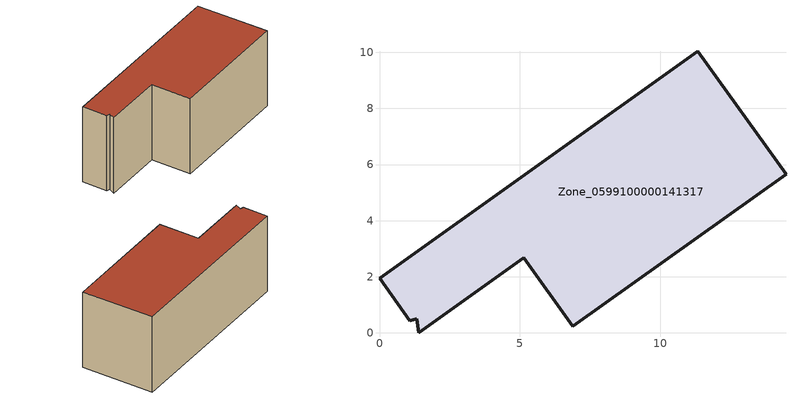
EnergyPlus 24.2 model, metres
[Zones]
Zone_0599100000141317
 floor ground (C_G): 11.35,10.04 14.49,5.65 6.88,0.23 5.14,2.67 1.39,0 1.33,0.5 1.08,0.43 0,1.95 z0
 wall outside (C_F): 14.49,5.65 11.35,10.04 0,1.95 1.08,0.43 1.33,0.5 1.39,0 5.14,2.67 6.88,0.23 14.49,5.65 z0:5.91
 roof outside (C_R): 1.33,0.5 1.39,0 5.14,2.67 6.88,0.23 14.49,5.65 11.35,10.04 0,1.95 1.08,0.43 z5.91
[BUILDING]
Pand.0599100000141317: North Axis=0; Terrain=City; Loads Convergence Tolerance Value=0.04; Temperature Convergence Tolerance Value=0.4; Solar Distribution=FullExterior; Maximum Number of Warmup Days=25; Minimum Number of Warmup Days=1
[Site:Location]
Rotterdam.The.Hague.AP_ZH_NLD Design_Conditions: Latitude=51.96; Longitude=4.45; Time Zone=1; Elevation=-4.5
[SITE:GROUNDTEMPERATURE:BUILDINGSURFACE]
18, 18, 18, 18, 18, 18, 18, 18, 18, 18, 18, 18
[MATERIAL] Thermal Absorptance=0.9; Solar Absorptance=0.7; Visible Absorptance=0.7
Name | Roughness | Thickness | Conductivity | Density | Specific Heat
G.TI.1975-1991 | MediumSmooth | 0.15 | 0.288461 | 540 | 1210
F.TI.1975-1991 | Rough | 0.3 | 0.230769 | 1920 | 840
R.TI.1975-1991 | MediumRough | 0.2 | 0.153846 | 1500 | 1000
[CONSTRUCTION]
C_G: G.TI.1975-1991
C_F: F.TI.1975-1991
C_R: R.TI.1975-1991
[ZONE]
Zone_0599100000141317: Type=1; Multiplier=1; Ceiling Height=Autocalculate; Volume=Autocalculate; Floor Area=autocalculate; Part of Total Floor Area=Yes
[ZONEINFILTRATION:DESIGNFLOWRATE]
Infil_Zone_0599100000141317: Zone or ZoneList or Space or SpaceList=Zone_0599100000141317; Schedule=AlwaysOn; Design Flow Rate Calculation Method=Flow/Area; Flow Rate per Floor Area=0.003; Constant Term Coefficient=1; Temperature Term Coefficient=0; Velocity Term Coefficient=0; Velocity Squared Term Coefficient=0
[HVACTEMPLATE:ZONE:IDEALLOADSAIRSYSTEM]
Zone_0599100000141317: Maximum Heating Supply Air Temperature=50; Minimum Cooling Supply Air Temperature=13; Maximum Heating Supply Air Humidity Ratio=0.0156; Minimum Cooling Supply Air Humidity Ratio=0.0077; Heating Limit=NoLimit; Cooling Limit=NoLimit; Dehumidification Control Type=ConstantSensibleHeatRatio; Cooling Sensible Heat Ratio=0.7; Dehumidification Setpoint=60; Humidification Control Type=None; Humidification Setpoint=30; Outdoor Air Method=None; Outdoor Air Flow Rate per Person=0.00944; Outdoor Air Flow Rate per Zone Floor Area=0; Outdoor Air Flow Rate per Zone=0; Demand Controlled Ventilation Type=None; Outdoor Air Economizer Type=NoEconomizer; Heat Recovery Type=None; Sensible Heat Recovery Effectiveness=0.7; Latent Heat Recovery Effectiveness=0.65
[ZONECONTROL:THERMOSTAT]
ThermostatControl_Zone_0599100000141317: Zone or ZoneList=Zone_0599100000141317; Control Type Schedule=DualSetpointControlType; Control 1=Thermostat_Zone_0599100000141317; Temperature Difference Between Cutout And Setpoint=0
[THERMOSTATSETPOINT:DUALSETPOINT]
Thermostat_Zone_0599100000141317: Heating Setpoint Temperature Schedule=HeatingSetpoint_Zone_0599100000141317; Cooling Setpoint Temperature Schedule=CoolingSetpoint_Zone_0599100000141317
[SCHEDULE:COMPACT]
HeatingSetpoint_Zone_0599100000141317: Through: 12/31, For: AllDays, Until: 24:00, 21
CoolingSetpoint_Zone_0599100000141317: Through: 12/31, For: AllDays, Until: 24:00, 24
DualSetpointControlType: Through: 12/31, For: AllDays, Until: 24:00, 4
AlwaysOn: Through: 12/31, For: AllDays, Until: 24:00, 1
